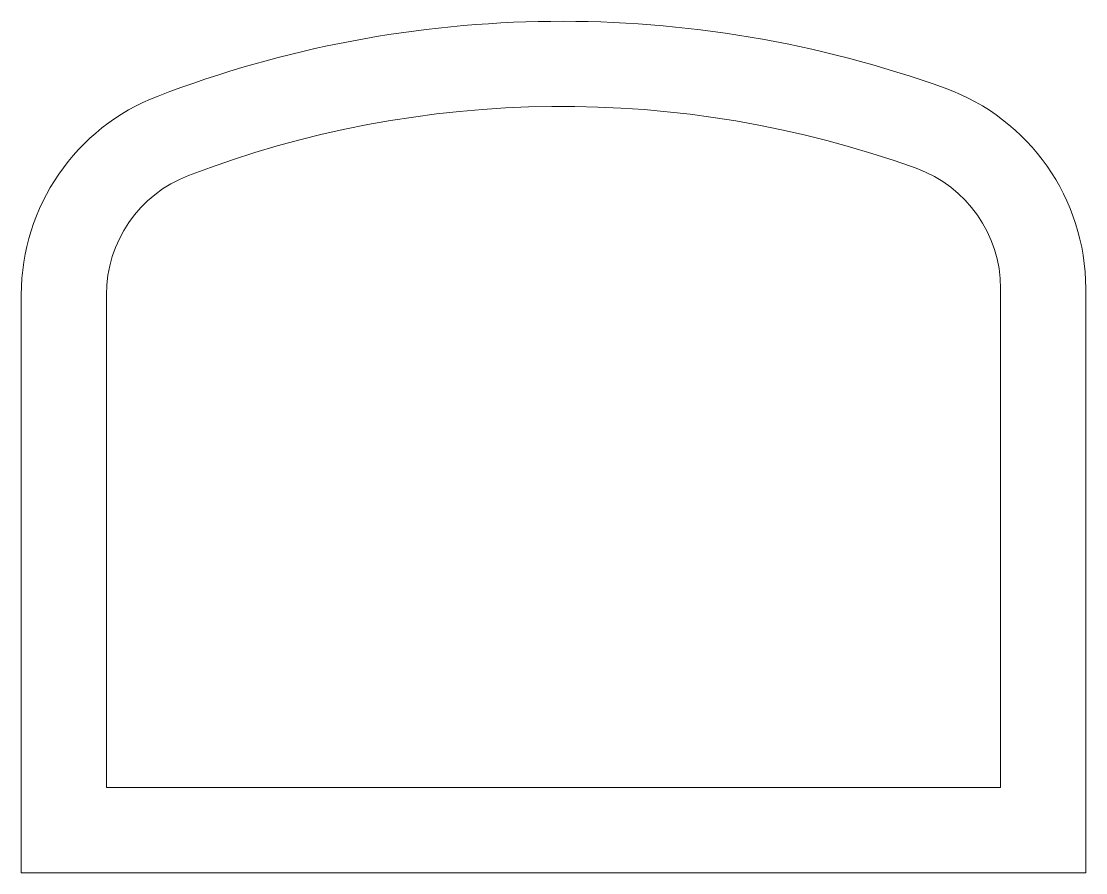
# Model space of a CAD drawing. Header units: millimetres. Extents: x 1854.767 to 1855.267, y 896.128 to 896.528.
import ezdxf

# ---------------------------------------------------------------- set-up
doc = ezdxf.new("R2010")
doc.units = ezdxf.units.MM
doc.layers.get('0').update_dxf_attribs({"lineweight": 9})

msp = doc.modelspace()

# ---------------------------------------------------------------- linework, layer by layer
for points in [[(1855.20052, 896.49638, -0.316111), (1855.2666, 896.40231), (1855.2666, 896.12775), (1854.7666, 896.12775), (1854.7666, 896.39934, -0.310673), (1854.83082, 896.49272, -0.179912)], [(1855.18696, 896.45875, -0.316111), (1855.2266, 896.40231), (1855.2266, 896.16775), (1854.8066, 896.16775), (1854.8066, 896.39934, -0.310673), (1854.84513, 896.45537, -0.179912)]]:
    msp.add_lwpolyline(points, format="xyb", close=True)

doc.saveas('drawing.dxf')
